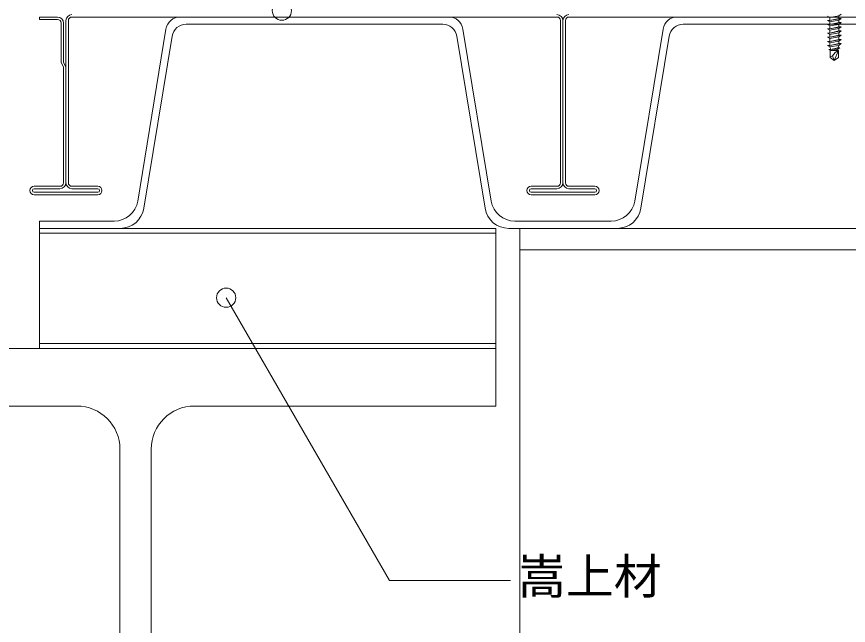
# Model space of a CAD drawing. Units: millimetres, scale not verified. Extents: x -1380 to 1380, y -955 to 955.
# Drawn here: x -354.5 to -8.1, y -359.3 to -105.8 of the extents above; entities that cross this region are included whole.
import ezdxf
from ezdxf.enums import TextEntityAlignment as Align

# ---------------------------------------------------------------- set-up
doc = ezdxf.new("R2010")
doc.units = ezdxf.units.MM
doc.header["$LTSCALE"] = 3
for name, color, linetype, lineweight in [('0-4_MOJI', 7, 'Continuous', 18), ('0-7_KANAMONO_SCREW', 4, 'Continuous', 18), ('0-A_TEKKOTU', 7, 'Continuous', 18), ('0-B_doubuti', 5, 'Continuous', 18), ('0-C_dekki', 3, 'Continuous', 18)]:
    doc.layers.add(name, color=color, linetype=linetype, lineweight=lineweight)
doc.styles.add('ＭＳ ゴシック', font='')
doc.styles.get('ＭＳ ゴシック').set_extended_font_data('MS Gothic')

msp = doc.modelspace()

# ---------------------------------------------------------------- linework, layer by layer
at = {"layer": '0-4_MOJI'}
msp.add_lwpolyline([(-148.774, -340.638), (-199.213, -340.638), (-267.199, -222.882)], dxfattribs=at)
for centre in [(-243.986, -103.338), (-267.199, -222.882)]:
    msp.add_circle(centre, 4, dxfattribs=at)
at = {"layer": '0-7_KANAMONO_SCREW'}
for p, q in [((-16.763, -105.673), (-15.763, -106.213)), ((-15.763, -106.213), (-15.763, -107.423)), ((-15.763, -107.423), (-12.063, -106.548)), ((-12.063, -105.548), (-12.063, -106.548)), ((-11.063, -106.548), (-12.063, -106.548)), ((-12.063, -107.298), (-12.063, -108.298)), ((-16.763, -107.423), (-15.763, -107.963)), ((-16.763, -109.173), (-15.763, -109.173)), ((-16.763, -109.173), (-15.763, -109.713)), ((-15.763, -107.963), (-15.763, -109.173)), ((-15.763, -109.173), (-11.063, -108.298)), ((-15.763, -109.173), (-12.063, -108.298)), ((-15.763, -109.713), (-12.063, -109.048)), ((-15.763, -109.713), (-15.763, -110.923)), ((-15.763, -110.923), (-11.063, -110.048)), ((-15.763, -110.923), (-12.063, -110.048)), ((-15.763, -111.463), (-12.063, -110.798)), ((-11.063, -108.298), (-12.063, -108.298)), ((-12.063, -109.048), (-11.063, -108.298)), ((-12.063, -109.048), (-12.063, -110.048)), ((-11.063, -110.048), (-12.063, -110.048)), ((-12.063, -110.798), (-11.063, -110.048)), ((-12.063, -110.798), (-12.063, -111.798)), ((-16.763, -110.923), (-15.763, -110.923)), ((-16.763, -110.923), (-15.763, -111.463)), ((-16.763, -112.673), (-15.763, -112.673)), ((-15.763, -111.463), (-15.763, -112.673)), ((-15.763, -112.673), (-11.063, -111.798)), ((-15.763, -112.673), (-12.063, -111.798)), ((-15.763, -113.213), (-15.763, -114.423)), ((-15.763, -114.423), (-11.063, -113.548)), ((-15.763, -114.423), (-12.063, -113.548)), ((-15.763, -114.963), (-12.063, -114.298)), ((-11.063, -111.798), (-12.063, -111.798)), ((-12.063, -112.548), (-11.063, -111.798)), ((-11.063, -113.548), (-12.063, -113.548)), ((-12.063, -114.298), (-11.063, -113.548)), ((-12.063, -114.298), (-12.063, -115.298)), ((-16.763, -114.423), (-15.763, -114.423)), ((-16.763, -114.423), (-15.763, -114.963)), ((-16.763, -116.173), (-15.763, -116.173)), ((-16.763, -116.173), (-15.763, -116.713)), ((-15.763, -114.963), (-15.763, -116.173)), ((-15.763, -116.173), (-11.063, -115.298)), ((-15.763, -116.173), (-12.063, -115.298)), ((-15.763, -116.713), (-12.063, -116.048)), ((-15.763, -116.713), (-15.763, -117.923)), ((-15.763, -117.923), (-11.063, -117.048)), ((-15.763, -117.923), (-12.063, -117.048)), ((-11.063, -115.298), (-12.063, -115.298)), ((-12.063, -116.048), (-11.063, -115.298)), ((-12.063, -116.048), (-12.063, -117.048)), ((-11.063, -117.048), (-12.063, -117.048)), ((-12.063, -117.798), (-11.063, -117.048)), ((-16.763, -117.923), (-15.763, -117.923)), ((-16.763, -117.923), (-15.763, -118.463)), ((-16.144, -119.498), (-15.344, -119.93)), ((-15.763, -118.463), (-12.063, -117.798)), ((-15.763, -118.463), (-15.344, -119.498)), ((-15.663, -119.93), (-15.663, -122.872)), ((-15.663, -119.93), (-12.163, -119.93)), ((-15.344, -119.498), (-11.584, -118.798)), ((-15.344, -119.93), (-12.384, -119.398)), ((-12.063, -117.798), (-12.384, -118.798)), ((-12.384, -119.398), (-12.384, -119.93)), ((-13.913, -124.098), (-15.663, -122.872)), ((-13.913, -124.098), (-14.654, -122.094)), ((-13.913, -124.098), (-12.163, -122.872))]:
    msp.add_line(p, q, dxfattribs=at)
for points in [[(-16.763, -107.423), (-15.763, -107.423), (-11.063, -106.548)], [(-15.763, -106.213), (-12.063, -105.548), (-11.063, -104.798)], [(-15.763, -107.963), (-12.063, -107.298), (-11.063, -106.548)], [(-16.763, -112.673), (-15.763, -113.213), (-12.063, -112.548), (-12.063, -113.548)], [(-16.144, -119.498), (-15.344, -119.498), (-12.384, -118.798)], [(-13.913, -124.098), (-12.163, -119.93), (-12.163, -122.872)], [(-12.384, -119.398), (-11.584, -118.798), (-12.384, -118.798)]]:
    msp.add_lwpolyline(points, dxfattribs=at)
for centre, radius, start, end in [((-9.845, -125.115), 5.679, 114.08593, 147.8643), ((-13.913, -124.098), 2.136, 110.30447, 145)]:
    msp.add_arc(centre, radius, start, end, dxfattribs=at)
at = {"layer": '0-A_TEKKOTU'}
for p, q in [((-144.918, -193.998), (900.082, -193.998)), ((-144.918, -443.998), (-144.918, -193.998)), ((-144.918, -202.998), (900.082, -202.998)), ((-311.418, -659.998), (-311.418, -285.998)), ((-298.418, -285.998), (-298.418, -659.998))]:
    msp.add_line(p, q, dxfattribs=at)
msp.add_lwpolyline([(-329.418, -267.998), (-454.918, -267.998), (-454.918, -243.998), (-154.918, -243.998), (-154.918, -267.998), (-280.418, -267.998)], dxfattribs=at)
for centre, start, end in [((-329.418, -285.998), 0, 90), ((-280.418, -285.998), 90, 180)]:
    msp.add_arc(centre, 18, start, end, dxfattribs=at)
at = {"layer": '0-B_doubuti'}
for p, q in [((-154.918, -195.998), (-344.918, -195.998)), ((-344.918, -241.998), (-154.918, -241.998))]:
    msp.add_line(p, q, dxfattribs=at)
msp.add_lwpolyline([(-154.918, -243.998), (-154.918, -193.998), (-344.918, -193.998), (-344.918, -243.998)], close=True, dxfattribs=at)
at = {"layer": '0-C_dekki'}
for p, q in [((-331.418, -105.998), (-129.418, -105.998)), ((-174.49, -105.998), (-286.346, -105.998)), ((-124.418, -105.998), (77.582, -105.998)), ((32.51, -105.998), (-79.346, -105.998)), ((-333.918, -107.498), (-333.918, -174.998)), ((-332.918, -174.998), (-332.918, -107.498)), ((-283.81, -108.998), (-177.026, -108.998)), ((-127.918, -107.498), (-127.918, -174.998)), ((-126.918, -107.498), (-126.918, -174.998)), ((-126.918, -174.998), (-126.918, -107.498)), ((-125.918, -174.998), (-125.918, -107.498)), ((-76.81, -108.998), (29.974, -108.998)), ((-292.262, -110.999), (-304.01, -182.662)), ((-301.474, -185.662), (-289.726, -113.999)), ((-171.109, -113.999), (-159.361, -185.662)), ((-156.825, -182.662), (-168.573, -110.999)), ((-85.262, -110.999), (-97.01, -182.662)), ((-94.474, -185.662), (-82.726, -113.999)), ((-336.418, -176.498), (-347.168, -176.498)), ((-320.668, -176.498), (-331.418, -176.498)), ((-129.418, -176.498), (-140.168, -176.498)), ((-113.668, -176.498), (-124.418, -176.498)), ((-347.168, -177.498), (-336.418, -177.498)), ((-320.668, -178.998), (-347.168, -178.998)), ((-347.168, -179.998), (-320.668, -179.998)), ((-331.418, -177.498), (-320.668, -177.498)), ((-140.168, -177.498), (-129.418, -177.498)), ((-113.668, -178.998), (-140.168, -178.998)), ((-140.168, -179.998), (-113.668, -179.998)), ((-124.418, -177.498), (-113.668, -177.498)), ((-106.871, -190.998), (-146.964, -190.998)), ((-149.5, -193.998), (-104.335, -193.998))]:
    msp.add_line(p, q, dxfattribs=at)
for points in [[(-337.418, -105.998), (-344.918, -105.998), (-344.918, -106.998), (-337.418, -106.998)], [(-335.918, -108.498), (-335.918, -124.998), (-334.918, -126.73), (-334.918, -174.998)], [(-333.918, -174.998), (-333.918, -126.73), (-334.918, -124.998), (-334.918, -108.498)], [(-313.871, -190.998), (-344.918, -190.998), (-344.918, -193.998), (-311.335, -193.998)]]:
    msp.add_lwpolyline(points, dxfattribs=at)
for centre, radius, start, end in [((-337.418, -108.498), 2.5, 0, 90), ((-337.418, -108.498), 1.5, 0, 90), ((-331.418, -107.498), 2.5, 90, 180), ((-331.418, -107.498), 1.5, 90, 180), ((-286.346, -111.998), 6, 90, 170.41705), ((-174.49, -111.998), 6, 9.58294, 90), ((-129.418, -107.498), 2.5, 0, 90), ((-129.418, -107.498), 1.5, 0, 90), ((-124.418, -107.498), 2.5, 90, 180), ((-124.418, -107.498), 1.5, 90, 180), ((-79.346, -111.998), 6, 90, 170.41705), ((-283.81, -114.998), 6, 90, 170.41705), ((-177.026, -114.998), 6, 9.58294, 90), ((-76.81, -114.998), 6, 90, 170.41705), ((-347.168, -178.248), 1.75, 90, 270), ((-336.418, -174.998), 2.5, 270, 0), ((-336.418, -174.998), 1.5, 270, 0), ((-331.418, -174.998), 2.5, 180, 270), ((-331.418, -174.998), 1.5, 180, 270), ((-320.668, -178.248), 1.75, 270, 90), ((-140.168, -178.248), 1.75, 90, 270), ((-129.418, -174.998), 1.5, 270, 0), ((-129.418, -174.998), 2.5, 270, 0), ((-124.418, -174.998), 2.5, 180, 270), ((-124.418, -174.998), 1.5, 180, 270), ((-113.668, -178.248), 1.75, 270, 90), ((-347.168, -178.248), 0.75, 90, 270), ((-320.668, -178.248), 0.75, 270, 90), ((-140.168, -178.248), 0.75, 90, 270), ((-113.668, -178.248), 0.75, 270, 90), ((-313.871, -180.998), 10, 270, 350.41705), ((-146.964, -180.998), 10, 189.58294, 270), ((-106.871, -180.998), 10, 270, 350.41705), ((-311.335, -183.998), 10, 270, 350.41705), ((-149.5, -183.998), 10, 189.58294, 270), ((-104.335, -183.998), 10, 270, 350.41705)]:
    msp.add_arc(centre, radius, start, end, dxfattribs=at)

# ---------------------------------------------------------------- texts
at = {"layer": '0-4_MOJI', "style": 'ＭＳ ゴシック'}
msp.add_text('嵩上材', height=14.66, dxfattribs=at).set_placement((-145.774, -350.638), align=Align.BOTTOM_LEFT)

doc.saveas('drawing.dxf')
